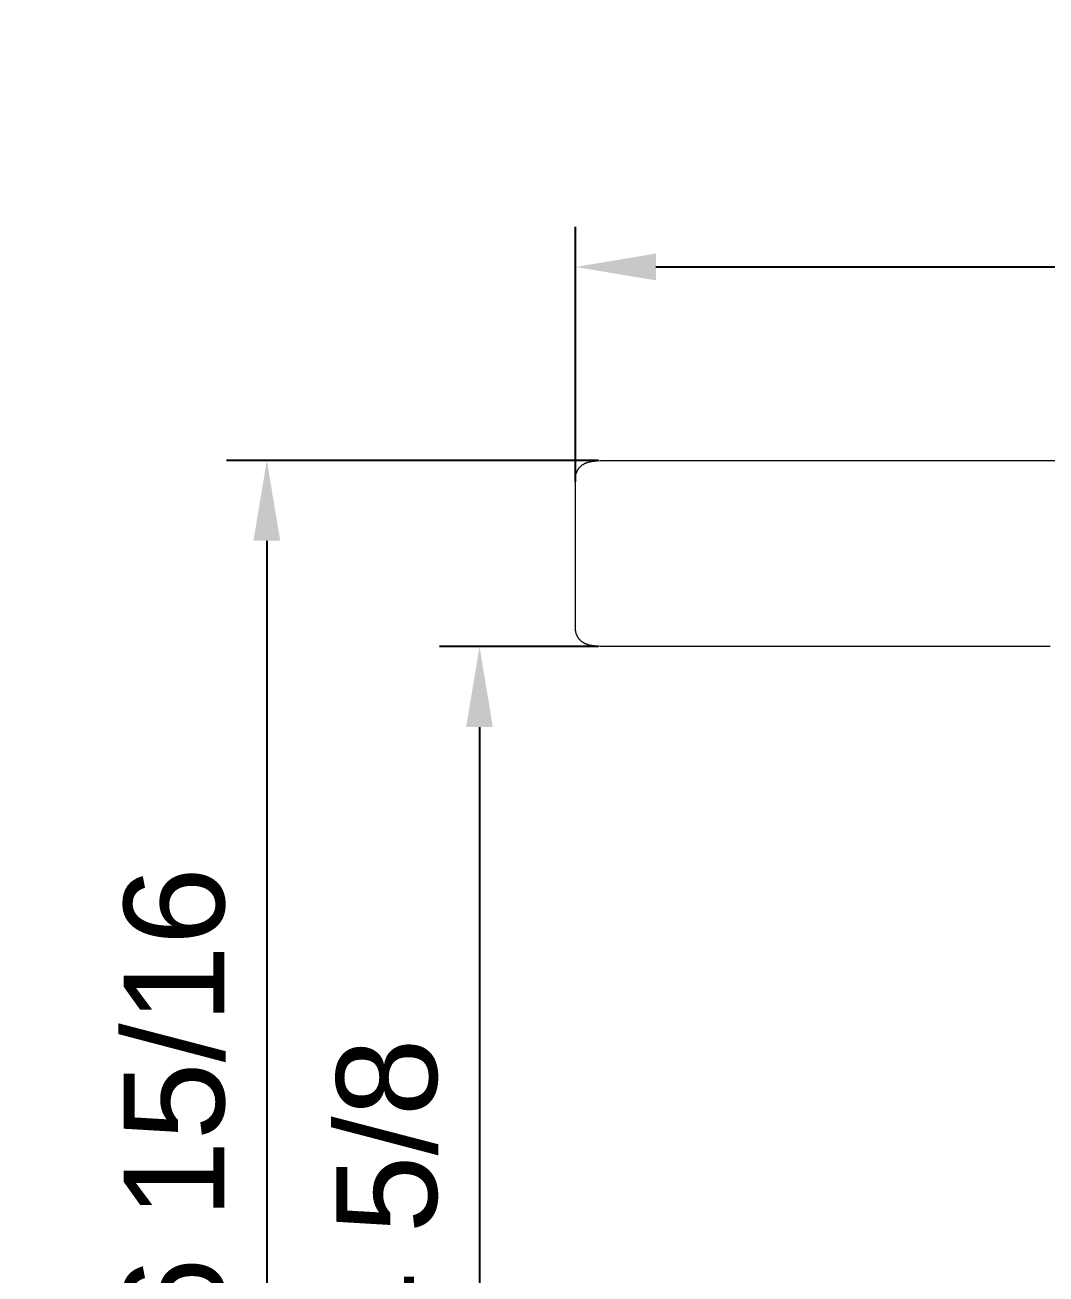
# Model space of a CAD drawing. Header units: inches. Extents: x -4 to 147, y -1 to 99.
# Drawn here: x -3.19 to 9.51, y 83.45 to 98.99 of the extents above; entities that cross this region are included whole.
import ezdxf

# ---------------------------------------------------------------- set-up
doc = ezdxf.new("R2010")
doc.units = ezdxf.units.IN
doc.layers.add('ZANO_R', color=7, linetype='Continuous', lineweight=0)
doc.layers.add('ZANO_W', color=1, linetype='Continuous', lineweight=0)
doc.styles.get("Standard").update_dxf_attribs({"font": 'arial.ttf'})
doc.dimstyles.new('amerykanie', dxfattribs={"dimtxt": 50, "dimasz": 50, "dimexe": 0.5, "dimexo": 0.5, "dimgap": 1, "dimtad": 1, "dimdec": 0, "dimzin": 0, "dimlunit": 5, "dimtxsty": 'Standard', "dimcen": 0.09, "dimclrd": 1, "dimclre": 1, "dimclrt": 1, "dimazin": 0, "dimtfac": 1, "dimtdec": 0, "dimtmove": 0, "dimatfit": 3, "dimfxl": 1, "dimtzin": 0, "dimarcsym": 1})

# ---------------------------------------------------------------- blocks, each defined once
blk = doc.blocks.new('*D420')
at = {"layer": 'ZANO_W', "color": 1, "lineweight": -2}
for p, q in [((3.658, 93.305), (3.658, 96.479)), ((74.524, 93.852), (74.524, 96.479)), ((4.658, 95.979), (73.524, 95.979))]:
    blk.add_line(p, q, dxfattribs=at)
at = {"layer": 'ZANO_W', "color": 1}
for points in [[(4.658, 96.146), (4.658, 95.812), (3.658, 95.979)], [(73.524, 95.812), (73.524, 96.146), (74.524, 95.979)]]:
    blk.add_solid(points, dxfattribs=at)
at = {"layer": 'ZANO_W', "color": 1, "insert": (39.091, 97.125), "char_height": 1.25, "attachment_point": 5}
blk.add_mtext('70 7/8', dxfattribs=at)
blk = doc.blocks.new('*D421')
at = {"layer": 'ZANO_W', "color": 1, "lineweight": -2}
for p, q in [((3.945, 91.256), (1.963, 91.256)), ((2.463, 90.256), (2.463, 77.655)), ((8.966, 76.655), (1.963, 76.655))]:
    blk.add_line(p, q, dxfattribs=at)
at = {"layer": 'ZANO_W', "color": 1}
for points in [[(2.629, 90.256), (2.296, 90.256), (2.463, 91.256)], [(2.296, 77.655), (2.629, 77.655), (2.463, 76.655)]]:
    blk.add_solid(points, dxfattribs=at)
at = {"layer": 'ZANO_W', "color": 1, "insert": (1.316, 83.956), "char_height": 1.25, "attachment_point": 5, "rotation": 90}
blk.add_mtext('14 5/8', dxfattribs=at)
blk = doc.blocks.new('*D422')
at = {"layer": 'ZANO_W', "color": 1, "lineweight": -2}
for p, q in [((3.945, 93.573), (-0.684, 93.573)), ((-0.184, 92.573), (-0.184, 77.655)), ((7.115, 76.655), (-0.684, 76.655))]:
    blk.add_line(p, q, dxfattribs=at)
at = {"layer": 'ZANO_W', "color": 1}
for points in [[(-0.017, 92.573), (-0.351, 92.573), (-0.184, 93.573)], [(-0.351, 77.655), (-0.017, 77.655), (-0.184, 76.655)]]:
    blk.add_solid(points, dxfattribs=at)
at = {"layer": 'ZANO_W', "color": 1, "insert": (-1.33, 85.114), "char_height": 1.25, "attachment_point": 5, "rotation": 90}
blk.add_mtext('16 15/16', dxfattribs=at)

msp = doc.modelspace()

# ---------------------------------------------------------------- linework, layer by layer
at = {"layer": 'ZANO_R'}
for p, q in [((3.78447, 93.53952), (3.78947, 93.54162)), ((3.78947, 93.54162), (3.7947, 93.54367)), ((3.7947, 93.54367), (3.79997, 93.54561)), ((3.79997, 93.54561), (3.80528, 93.54743)), ((3.80528, 93.54743), (3.81063, 93.54914)), ((3.81063, 93.54914), (3.81601, 93.55076)), ((3.81601, 93.55076), (3.82142, 93.55227)), ((3.82142, 93.55227), (3.83231, 93.55503)), ((3.83231, 93.55503), (3.83925, 93.5566)), ((3.83925, 93.5566), (3.84621, 93.55805)), ((3.84621, 93.55805), (3.86019, 93.56062)), ((3.86019, 93.56062), (3.87425, 93.56281)), ((3.87425, 93.56281), (3.88834, 93.5647)), ((3.88834, 93.5647), (3.90744, 93.56685)), ((3.90744, 93.56685), (3.92726, 93.56866)), ((3.92726, 93.56866), (3.96964, 93.57139)), ((3.96964, 93.57139), (4.01012, 93.57286)), ((4.01012, 93.57286), (4.05175, 93.57334)), ((4.05175, 93.57335), (15.46805, 93.57335)), ((3.6601, 93.38049), (3.66083, 93.38519)), ((3.66083, 93.38519), (3.66168, 93.38989)), ((3.66168, 93.38989), (3.66263, 93.39456)), ((3.66263, 93.39456), (3.6637, 93.3992)), ((3.6637, 93.3992), (3.66488, 93.40381)), ((3.66488, 93.40381), (3.66616, 93.4084)), ((3.66616, 93.4084), (3.66756, 93.41294)), ((3.66756, 93.41294), (3.66905, 93.41745)), ((3.66905, 93.41745), (3.67065, 93.42191)), ((3.67065, 93.42191), (3.67236, 93.42632)), ((3.67236, 93.42632), (3.67435, 93.43111)), ((3.67435, 93.43111), (3.67647, 93.43587)), ((3.67647, 93.43587), (3.67872, 93.44058)), ((3.67872, 93.44058), (3.68109, 93.44523)), ((3.68109, 93.44523), (3.68358, 93.44983)), ((3.68358, 93.44983), (3.6862, 93.45437)), ((3.6862, 93.45437), (3.68893, 93.45884)), ((3.68893, 93.45884), (3.69178, 93.46324)), ((3.69178, 93.46324), (3.69474, 93.46757)), ((3.69474, 93.46757), (3.69781, 93.47182)), ((3.69781, 93.47182), (3.70099, 93.47598)), ((3.70099, 93.47598), (3.70427, 93.48005)), ((3.70427, 93.48005), (3.70765, 93.48404)), ((3.70765, 93.48404), (3.71113, 93.48793)), ((3.71113, 93.48793), (3.7147, 93.49172)), ((3.7147, 93.49172), (3.71835, 93.49541)), ((3.71835, 93.49541), (3.72218, 93.49908)), ((3.72218, 93.49908), (3.7261, 93.50265)), ((3.7261, 93.50265), (3.73011, 93.50611)), ((3.73011, 93.50611), (3.7342, 93.50947)), ((3.7342, 93.50947), (3.7383, 93.51267)), ((3.7383, 93.51267), (3.74247, 93.51576)), ((3.74247, 93.51576), (3.74671, 93.51875)), ((3.74671, 93.51875), (3.75103, 93.52164)), ((3.75103, 93.52164), (3.75561, 93.52454)), ((3.75561, 93.52454), (3.76026, 93.52733)), ((3.76026, 93.52733), (3.76498, 93.52999)), ((3.76498, 93.52999), (3.76977, 93.53255)), ((3.76977, 93.53255), (3.77461, 93.53499)), ((3.77461, 93.53499), (3.77951, 93.53731)), ((3.77951, 93.53731), (3.78447, 93.53952)), ((3.65807, 93.35209), (3.65813, 93.35682)), ((3.65808, 92.25824), (3.65808, 93.35209)), ((3.65813, 93.35682), (3.6583, 93.36156)), ((3.6583, 93.36156), (3.65858, 93.3663)), ((3.65858, 93.3663), (3.65897, 93.37103)), ((3.65897, 93.37103), (3.65948, 93.37576)), ((3.65948, 93.37576), (3.6601, 93.38049)), ((3.65807, 91.47711), (3.65808, 92.25824)), ((3.65813, 91.47238), (3.65807, 91.47711)), ((3.6583, 91.46764), (3.65813, 91.47238)), ((3.65858, 91.46291), (3.6583, 91.46764)), ((3.65897, 91.45817), (3.65858, 91.46291)), ((3.65948, 91.45344), (3.65897, 91.45817)), ((3.6601, 91.44871), (3.65948, 91.45344)), ((3.66083, 91.44401), (3.6601, 91.44871)), ((3.66168, 91.43932), (3.66083, 91.44401)), ((3.66263, 91.43465), (3.66168, 91.43932)), ((3.6637, 91.43), (3.66263, 91.43465)), ((3.66488, 91.42539), (3.6637, 91.43)), ((3.66616, 91.4208), (3.66488, 91.42539)), ((3.66756, 91.41626), (3.66616, 91.4208)), ((3.66905, 91.41176), (3.66756, 91.41626)), ((3.67065, 91.4073), (3.66905, 91.41176)), ((3.67236, 91.40288), (3.67065, 91.4073)), ((3.67435, 91.39809), (3.67236, 91.40288)), ((3.67647, 91.39333), (3.67435, 91.39809)), ((3.67872, 91.38862), (3.67647, 91.39333)), ((3.68109, 91.38397), (3.67872, 91.38862)), ((3.68358, 91.37937), (3.68109, 91.38397)), ((3.6862, 91.37483), (3.68358, 91.37937)), ((3.68893, 91.37036), (3.6862, 91.37483)), ((3.69178, 91.36596), (3.68893, 91.37036)), ((3.69474, 91.36163), (3.69178, 91.36596)), ((3.69781, 91.35738), (3.69474, 91.36163)), ((3.70099, 91.35322), (3.69781, 91.35738)), ((3.70427, 91.34915), (3.70099, 91.35322)), ((3.70765, 91.34516), (3.70427, 91.34915)), ((3.71113, 91.34127), (3.70765, 91.34516)), ((3.7147, 91.33748), (3.71113, 91.34127)), ((3.71835, 91.33379), (3.7147, 91.33748)), ((3.72214, 91.33016), (3.71835, 91.33379)), ((3.72602, 91.32663), (3.72214, 91.33016)), ((3.72998, 91.3232), (3.72602, 91.32663)), ((3.73403, 91.31986), (3.72998, 91.3232)), ((3.73817, 91.31663), (3.73403, 91.31986)), ((3.74238, 91.3135), (3.73817, 91.31663)), ((3.74666, 91.31048), (3.74238, 91.3135)), ((3.75103, 91.30756), (3.74666, 91.31048)), ((3.75561, 91.30466), (3.75103, 91.30756)), ((3.76026, 91.30187), (3.75561, 91.30466)), ((3.76498, 91.29921), (3.76026, 91.30187)), ((3.76977, 91.29665), (3.76498, 91.29921)), ((3.77461, 91.29421), (3.76977, 91.29665)), ((3.77951, 91.29189), (3.77461, 91.29421)), ((3.78447, 91.28968), (3.77951, 91.29189)), ((3.78947, 91.28758), (3.78447, 91.28968)), ((3.7947, 91.28553), (3.78947, 91.28758)), ((3.79997, 91.28359), (3.7947, 91.28553)), ((3.80528, 91.28177), (3.79997, 91.28359)), ((3.81063, 91.28005), (3.80528, 91.28177)), ((3.81601, 91.27844), (3.81063, 91.28005)), ((3.82142, 91.27692), (3.81601, 91.27844)), ((3.83231, 91.27417), (3.82142, 91.27692)), ((3.8459, 91.27121), (3.83231, 91.27417)), ((3.85958, 91.26869), (3.8459, 91.27121)), ((3.87394, 91.26643), (3.85958, 91.26869)), ((3.88834, 91.2645), (3.87394, 91.26643)), ((3.90744, 91.26235), (3.88834, 91.2645)), ((3.92726, 91.26054), (3.90744, 91.26235)), ((3.96964, 91.25781), (3.92726, 91.26054)), ((4.01012, 91.25635), (3.96964, 91.25781)), ((4.05175, 91.25586), (4.01012, 91.25635)), ((9.56355, 91.25585), (4.05175, 91.25585))]:
    msp.add_line(p, q, dxfattribs=at)

# ---------------------------------------------------------------- dimensions: what is measured, and where the dimension line sits
at = {"layer": 'ZANO_W'}
dim = msp.add_linear_dim(base=(74.52405, 95.97894), p1=(3.65808, 92.80517), p2=(74.52405, 93.35209), dimstyle='amerykanie', override={"dimtxt": 1.25, "dimasz": 1, "dimgap": 0.5, "dimdec": 4, "dimaunit": 1, "dimadec": 1, "dimtdec": 4, "dimtmove": 1, "dimfrac": 2}, dxfattribs=at)
dim.commit()
dim.dimension.update_dxf_attribs({"geometry": '*D420', "text_midpoint": (39.09106, 97.12526)})
for base, p1, p2, picture, middle in [((-0.18389, 76.65547), (4.44545, 93.57335), (7.6155, 76.65547), '*D422', (-1.3302, 85.11441)), ((2.46261, 76.65547), (4.44545, 91.25585), (9.4659, 76.65547), '*D421', (1.31629, 83.95566))]:
    dim = msp.add_linear_dim(base=base, p1=p1, p2=p2, angle=90, dimstyle='amerykanie', override={"dimtxt": 1.25, "dimasz": 1, "dimgap": 0.5, "dimdec": 4, "dimaunit": 1, "dimadec": 1, "dimtdec": 4, "dimtmove": 1, "dimfrac": 2}, dxfattribs=at)
    dim.commit()
    dim.dimension.update_dxf_attribs({"geometry": picture, "text_midpoint": middle})

doc.saveas('drawing.dxf')
